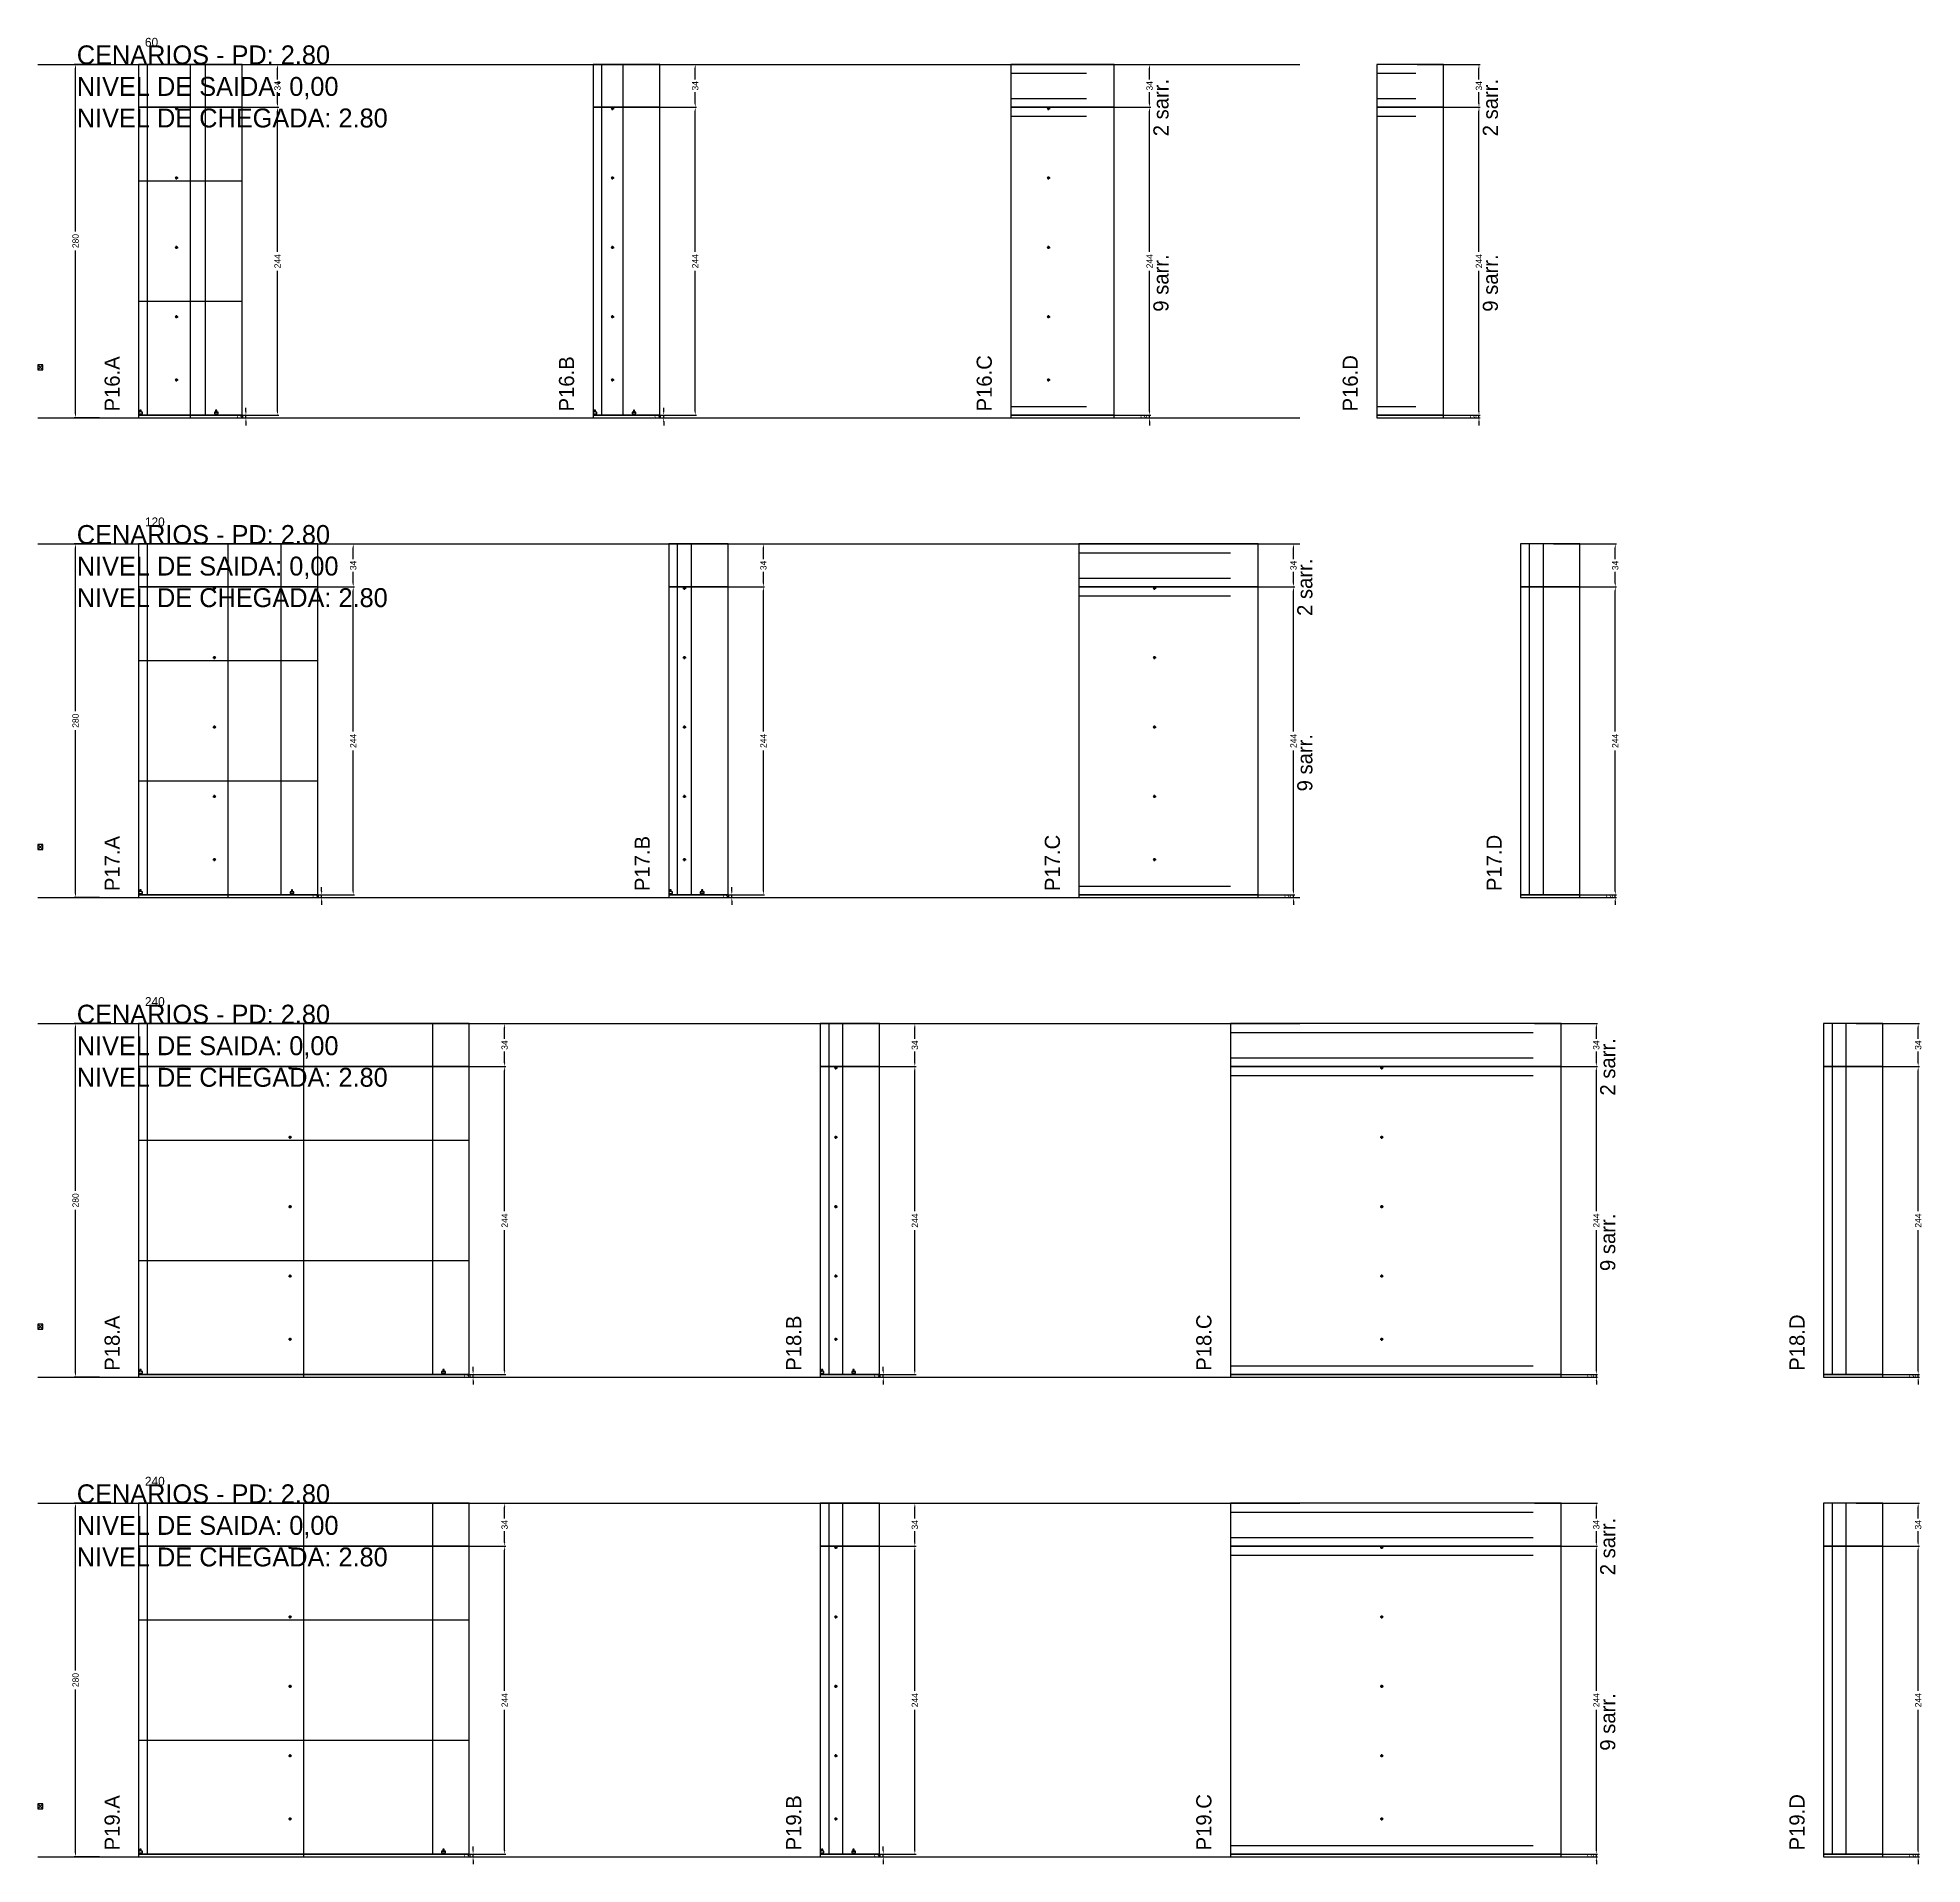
# Model space of a CAD drawing. Header units: centimetres. Extents: x -10500 to 4299, y -38766 to 295.
# Drawn here: x -7000 to -5507, y -7226 to -5779 of the extents above; entities that cross this region are included whole.
import ezdxf

# ---------------------------------------------------------------- set-up
doc = ezdxf.new("R2010")
doc.units = ezdxf.units.CM
doc.linetypes.add('DASHED', pattern=[2, -2])
for name, color, linetype in [('COTA', 241, 'Continuous'), ('COTAS FURACAO', 16, 'Continuous'), ('Madeira', 30, 'Continuous'), ('NOMENCLATURA', 7, 'Continuous'), ('Nível', 160, 'Continuous'), ('Painéis', 200, 'Continuous'), ('Perfil Metálico', 150, 'Continuous'), ('SARR_2.2x7', 40, 'Continuous'), ('texto', 7, 'Continuous')]:
    doc.layers.add(name, color=color, linetype=linetype)
doc.dimstyles.new('PAINEL-NOVA', dxfattribs={"dimtxt": 5, "dimasz": 3, "dimexe": 1, "dimexo": 1, "dimgap": 1, "dimtad": 1, "dimcen": 2.5, "dimazin": 3, "dimtfac": 1, "dimtmove": 0, "dimatfit": 3})

# ---------------------------------------------------------------- blocks, each defined once
blk = doc.blocks.new('_CLOSEDFILLED')
at = {"color": 0, "linetype": 'BYBLOCK'}
blk.add_solid([(-1, 0.16), (0, 0), (-1, -0.16)], dxfattribs=at)
blk = doc.blocks.new('*D439')
for p, q in [((-6951, -5800), (-6971, -5800)), ((-6970, -5932.5), (-6970, -5803)), ((-6970, -6077), (-6970, -5947.5)), ((-6951, -6080), (-6971, -6080))]:
    blk.add_line(p, q)
at = {"layer": 'Defpoints'}
for p in [(-6950, -5800), (-6970, -6080), (-6950, -6080)]:
    blk.add_point(p, dxfattribs=at)
at = {"layer": 'COTA', "xscale": 3, "yscale": 3}
for p, rotation in [((-6970, -5800), 90), ((-6970, -6080), 270)]:
    blk.add_blockref('_CLOSEDFILLED', p, dxfattribs=dict(at, rotation=rotation))
at = {"layer": 'COTA', "insert": (-6970, -5940), "char_height": 5, "attachment_point": 5, "rotation": 90}
blk.add_mtext('280', dxfattribs=at)
blk = doc.blocks.new('MULDURA')
at = {"layer": 'Paineis'}
for p, q in [((0, 0), (4, 4)), ((4, 0), (0, 4))]:
    blk.add_line(p, q, dxfattribs=at)
blk.add_lwpolyline([(0, 0), (4, 0), (4, 4), (0, 4)], close=True, dxfattribs=at)
blk = doc.blocks.new('*D441')
for p, q in [((-6859, -5834), (-6809, -5834)), ((-6810, -5948.5), (-6810, -5837)), ((-6810, -6075), (-6810, -5963.5)), ((-6859, -6078), (-6809, -6078))]:
    blk.add_line(p, q)
at = {"layer": 'Defpoints'}
for p in [(-6860, -5834), (-6860, -6078), (-6810, -6078)]:
    blk.add_point(p, dxfattribs=at)
at = {"layer": 'COTA', "xscale": 3, "yscale": 3}
for p, rotation in [((-6810, -5834), 90), ((-6810, -6078), 270)]:
    blk.add_blockref('_CLOSEDFILLED', p, dxfattribs=dict(at, rotation=rotation))
at = {"layer": 'COTA', "insert": (-6810, -5956), "char_height": 5, "attachment_point": 5, "rotation": 90}
blk.add_mtext('244', dxfattribs=at)
blk = doc.blocks.new('*D442')
for p, q in [((-6859, -5800), (-6809, -5800)), ((-6810, -5812), (-6810, -5803)), ((-6810, -5831), (-6810, -5822)), ((-6859, -5834), (-6809, -5834))]:
    blk.add_line(p, q)
at = {"layer": 'Defpoints'}
for p in [(-6860, -5800), (-6860, -5834), (-6810, -5834)]:
    blk.add_point(p, dxfattribs=at)
at = {"layer": 'COTA', "xscale": 3, "yscale": 3}
for p, rotation in [((-6810, -5800), 90), ((-6810, -5834), 270)]:
    blk.add_blockref('_CLOSEDFILLED', p, dxfattribs=dict(at, rotation=rotation))
at = {"layer": 'COTA', "insert": (-6810, -5817), "char_height": 5, "attachment_point": 5, "rotation": 90}
blk.add_mtext('34', dxfattribs=at)
blk = doc.blocks.new('SLIPTEE')
at = {"layer": 'Paineis'}
blk.add_lwpolyline([(0, 0), (3, 0), (3, 1.5), (2, 1.5), (2, 3), (1, 3), (1, 1.5), (0, 1.5)], close=True, dxfattribs=at)
blk = doc.blocks.new('SLIPTDD')
at = {"layer": 'Paineis'}
blk.add_line((0, 1.5), (3, 1.5), dxfattribs=at)
blk.add_lwpolyline([(0, 0), (3, 0), (3, 1.5), (2, 1.5), (2, 3), (1, 3), (1, 1.5), (0, 1.5)], close=True, dxfattribs=at)
blk = doc.blocks.new('furacao')
at = {"layer": 'COTAS FURACAO'}
for p, q in [((-1.2, 0), (1.2, 0)), ((0, -1.2), (0, 1.2))]:
    blk.add_line(p, q, dxfattribs=at)
blk.add_circle((0, 0), 0.8, dxfattribs=at)
blk = doc.blocks.new('*D444')
for p, q in [((-6528, -5834), (-6478, -5834)), ((-6479, -5948.5), (-6479, -5837)), ((-6479, -6075), (-6479, -5963.5)), ((-6528, -6078), (-6478, -6078))]:
    blk.add_line(p, q)
at = {"layer": 'Defpoints'}
for p in [(-6529, -5834), (-6529, -6078), (-6479, -6078)]:
    blk.add_point(p, dxfattribs=at)
at = {"layer": 'COTA', "xscale": 3, "yscale": 3}
for p, rotation in [((-6479, -5834), 90), ((-6479, -6078), 270)]:
    blk.add_blockref('_CLOSEDFILLED', p, dxfattribs=dict(at, rotation=rotation))
at = {"layer": 'COTA', "insert": (-6479, -5956), "char_height": 5, "attachment_point": 5, "rotation": 90}
blk.add_mtext('244', dxfattribs=at)
blk = doc.blocks.new('*D445')
for p, q in [((-6528, -5800), (-6478, -5800)), ((-6479, -5812), (-6479, -5803)), ((-6479, -5831), (-6479, -5822)), ((-6528, -5834), (-6478, -5834))]:
    blk.add_line(p, q)
at = {"layer": 'Defpoints'}
for p in [(-6529, -5800), (-6529, -5834), (-6479, -5834)]:
    blk.add_point(p, dxfattribs=at)
at = {"layer": 'COTA', "xscale": 3, "yscale": 3}
for p, rotation in [((-6479, -5800), 90), ((-6479, -5834), 270)]:
    blk.add_blockref('_CLOSEDFILLED', p, dxfattribs=dict(at, rotation=rotation))
at = {"layer": 'COTA', "insert": (-6479, -5817), "char_height": 5, "attachment_point": 5, "rotation": 90}
blk.add_mtext('34', dxfattribs=at)
blk = doc.blocks.new('*D447')
for p, q in [((-6168, -5834), (-6118, -5834)), ((-6119, -5948.5), (-6119, -5837)), ((-6119, -6075), (-6119, -5963.5)), ((-6168, -6078), (-6118, -6078))]:
    blk.add_line(p, q)
at = {"layer": 'Defpoints'}
for p in [(-6169, -5834), (-6169, -6078), (-6119, -6078)]:
    blk.add_point(p, dxfattribs=at)
at = {"layer": 'COTA', "xscale": 3, "yscale": 3}
for p, rotation in [((-6119, -5834), 90), ((-6119, -6078), 270)]:
    blk.add_blockref('_CLOSEDFILLED', p, dxfattribs=dict(at, rotation=rotation))
at = {"layer": 'COTA', "insert": (-6119, -5956), "char_height": 5, "attachment_point": 5, "rotation": 90}
blk.add_mtext('244', dxfattribs=at)
blk = doc.blocks.new('*D448')
for p, q in [((-6168, -5800), (-6118, -5800)), ((-6119, -5812), (-6119, -5803)), ((-6119, -5831), (-6119, -5822)), ((-6168, -5834), (-6118, -5834))]:
    blk.add_line(p, q)
at = {"layer": 'Defpoints'}
for p in [(-6169, -5800), (-6169, -5834), (-6119, -5834)]:
    blk.add_point(p, dxfattribs=at)
at = {"layer": 'COTA', "xscale": 3, "yscale": 3}
for p, rotation in [((-6119, -5800), 90), ((-6119, -5834), 270)]:
    blk.add_blockref('_CLOSEDFILLED', p, dxfattribs=dict(at, rotation=rotation))
at = {"layer": 'COTA', "insert": (-6119, -5817), "char_height": 5, "attachment_point": 5, "rotation": 90}
blk.add_mtext('34', dxfattribs=at)
blk = doc.blocks.new('*D450')
for p, q in [((-5907, -5834), (-5857, -5834)), ((-5858, -5948.5), (-5858, -5837)), ((-5858, -6075), (-5858, -5963.5)), ((-5907, -6078), (-5857, -6078))]:
    blk.add_line(p, q)
at = {"layer": 'Defpoints'}
for p in [(-5908, -5834), (-5908, -6078), (-5858, -6078)]:
    blk.add_point(p, dxfattribs=at)
at = {"layer": 'COTA', "xscale": 3, "yscale": 3}
for p, rotation in [((-5858, -5834), 90), ((-5858, -6078), 270)]:
    blk.add_blockref('_CLOSEDFILLED', p, dxfattribs=dict(at, rotation=rotation))
at = {"layer": 'COTA', "insert": (-5858, -5956), "char_height": 5, "attachment_point": 5, "rotation": 90}
blk.add_mtext('244', dxfattribs=at)
blk = doc.blocks.new('*D451')
for p, q in [((-5907, -5800), (-5857, -5800)), ((-5858, -5812), (-5858, -5803)), ((-5858, -5831), (-5858, -5822)), ((-5907, -5834), (-5857, -5834))]:
    blk.add_line(p, q)
at = {"layer": 'Defpoints'}
for p in [(-5908, -5800), (-5908, -5834), (-5858, -5834)]:
    blk.add_point(p, dxfattribs=at)
at = {"layer": 'COTA', "xscale": 3, "yscale": 3}
for p, rotation in [((-5858, -5800), 90), ((-5858, -5834), 270)]:
    blk.add_blockref('_CLOSEDFILLED', p, dxfattribs=dict(at, rotation=rotation))
at = {"layer": 'COTA', "insert": (-5858, -5817), "char_height": 5, "attachment_point": 5, "rotation": 90}
blk.add_mtext('34', dxfattribs=at)
blk = doc.blocks.new('*D473')
for p, q in [((-6951, -6180), (-6971, -6180)), ((-6970, -6312.5), (-6970, -6183)), ((-6970, -6457), (-6970, -6327.5)), ((-6951, -6460), (-6971, -6460))]:
    blk.add_line(p, q)
at = {"layer": 'Defpoints'}
for p in [(-6950, -6180), (-6970, -6460), (-6950, -6460)]:
    blk.add_point(p, dxfattribs=at)
at = {"layer": 'COTA', "xscale": 3, "yscale": 3}
for p, rotation in [((-6970, -6180), 90), ((-6970, -6460), 270)]:
    blk.add_blockref('_CLOSEDFILLED', p, dxfattribs=dict(at, rotation=rotation))
at = {"layer": 'COTA', "insert": (-6970, -6320), "char_height": 5, "attachment_point": 5, "rotation": 90}
blk.add_mtext('280', dxfattribs=at)
blk = doc.blocks.new('*D475')
for p, q in [((-6799, -6214), (-6749, -6214)), ((-6750, -6328.5), (-6750, -6217)), ((-6750, -6455), (-6750, -6343.5)), ((-6799, -6458), (-6749, -6458))]:
    blk.add_line(p, q)
at = {"layer": 'Defpoints'}
for p in [(-6800, -6214), (-6800, -6458), (-6750, -6458)]:
    blk.add_point(p, dxfattribs=at)
at = {"layer": 'COTA', "xscale": 3, "yscale": 3}
for p, rotation in [((-6750, -6214), 90), ((-6750, -6458), 270)]:
    blk.add_blockref('_CLOSEDFILLED', p, dxfattribs=dict(at, rotation=rotation))
at = {"layer": 'COTA', "insert": (-6750, -6336), "char_height": 5, "attachment_point": 5, "rotation": 90}
blk.add_mtext('244', dxfattribs=at)
blk = doc.blocks.new('*D476')
for p, q in [((-6799, -6180), (-6749, -6180)), ((-6750, -6192), (-6750, -6183)), ((-6750, -6211), (-6750, -6202)), ((-6799, -6214), (-6749, -6214))]:
    blk.add_line(p, q)
at = {"layer": 'Defpoints'}
for p in [(-6800, -6180), (-6800, -6214), (-6750, -6214)]:
    blk.add_point(p, dxfattribs=at)
at = {"layer": 'COTA', "xscale": 3, "yscale": 3}
for p, rotation in [((-6750, -6180), 90), ((-6750, -6214), 270)]:
    blk.add_blockref('_CLOSEDFILLED', p, dxfattribs=dict(at, rotation=rotation))
at = {"layer": 'COTA', "insert": (-6750, -6197), "char_height": 5, "attachment_point": 5, "rotation": 90}
blk.add_mtext('34', dxfattribs=at)
blk = doc.blocks.new('*D478')
for p, q in [((-6474, -6214), (-6424, -6214)), ((-6425, -6328.5), (-6425, -6217)), ((-6425, -6455), (-6425, -6343.5)), ((-6474, -6458), (-6424, -6458))]:
    blk.add_line(p, q)
at = {"layer": 'Defpoints'}
for p in [(-6475, -6214), (-6475, -6458), (-6425, -6458)]:
    blk.add_point(p, dxfattribs=at)
at = {"layer": 'COTA', "xscale": 3, "yscale": 3}
for p, rotation in [((-6425, -6214), 90), ((-6425, -6458), 270)]:
    blk.add_blockref('_CLOSEDFILLED', p, dxfattribs=dict(at, rotation=rotation))
at = {"layer": 'COTA', "insert": (-6425, -6336), "char_height": 5, "attachment_point": 5, "rotation": 90}
blk.add_mtext('244', dxfattribs=at)
blk = doc.blocks.new('*D479')
for p, q in [((-6474, -6180), (-6424, -6180)), ((-6425, -6192), (-6425, -6183)), ((-6425, -6211), (-6425, -6202)), ((-6474, -6214), (-6424, -6214))]:
    blk.add_line(p, q)
at = {"layer": 'Defpoints'}
for p in [(-6475, -6180), (-6475, -6214), (-6425, -6214)]:
    blk.add_point(p, dxfattribs=at)
at = {"layer": 'COTA', "xscale": 3, "yscale": 3}
for p, rotation in [((-6425, -6180), 90), ((-6425, -6214), 270)]:
    blk.add_blockref('_CLOSEDFILLED', p, dxfattribs=dict(at, rotation=rotation))
at = {"layer": 'COTA', "insert": (-6425, -6197), "char_height": 5, "attachment_point": 5, "rotation": 90}
blk.add_mtext('34', dxfattribs=at)
blk = doc.blocks.new('*D481')
for p, q in [((-6054, -6214), (-6004, -6214)), ((-6005, -6328.5), (-6005, -6217)), ((-6005, -6455), (-6005, -6343.5)), ((-6054, -6458), (-6004, -6458))]:
    blk.add_line(p, q)
at = {"layer": 'Defpoints'}
for p in [(-6055, -6214), (-6055, -6458), (-6005, -6458)]:
    blk.add_point(p, dxfattribs=at)
at = {"layer": 'COTA', "xscale": 3, "yscale": 3}
for p, rotation in [((-6005, -6214), 90), ((-6005, -6458), 270)]:
    blk.add_blockref('_CLOSEDFILLED', p, dxfattribs=dict(at, rotation=rotation))
at = {"layer": 'COTA', "insert": (-6005, -6336), "char_height": 5, "attachment_point": 5, "rotation": 90}
blk.add_mtext('244', dxfattribs=at)
blk = doc.blocks.new('*D482')
for p, q in [((-6054, -6180), (-6004, -6180)), ((-6005, -6192), (-6005, -6183)), ((-6005, -6211), (-6005, -6202)), ((-6054, -6214), (-6004, -6214))]:
    blk.add_line(p, q)
at = {"layer": 'Defpoints'}
for p in [(-6055, -6180), (-6055, -6214), (-6005, -6214)]:
    blk.add_point(p, dxfattribs=at)
at = {"layer": 'COTA', "xscale": 3, "yscale": 3}
for p, rotation in [((-6005, -6180), 90), ((-6005, -6214), 270)]:
    blk.add_blockref('_CLOSEDFILLED', p, dxfattribs=dict(at, rotation=rotation))
at = {"layer": 'COTA', "insert": (-6005, -6197), "char_height": 5, "attachment_point": 5, "rotation": 90}
blk.add_mtext('34', dxfattribs=at)
blk = doc.blocks.new('*D484')
for p, q in [((-5799, -6214), (-5749, -6214)), ((-5750, -6328.5), (-5750, -6217)), ((-5750, -6455), (-5750, -6343.5)), ((-5799, -6458), (-5749, -6458))]:
    blk.add_line(p, q)
at = {"layer": 'Defpoints'}
for p in [(-5800, -6214), (-5800, -6458), (-5750, -6458)]:
    blk.add_point(p, dxfattribs=at)
at = {"layer": 'COTA', "xscale": 3, "yscale": 3}
for p, rotation in [((-5750, -6214), 90), ((-5750, -6458), 270)]:
    blk.add_blockref('_CLOSEDFILLED', p, dxfattribs=dict(at, rotation=rotation))
at = {"layer": 'COTA', "insert": (-5750, -6336), "char_height": 5, "attachment_point": 5, "rotation": 90}
blk.add_mtext('244', dxfattribs=at)
blk = doc.blocks.new('*D485')
for p, q in [((-5799, -6180), (-5749, -6180)), ((-5750, -6192), (-5750, -6183)), ((-5750, -6211), (-5750, -6202)), ((-5799, -6214), (-5749, -6214))]:
    blk.add_line(p, q)
at = {"layer": 'Defpoints'}
for p in [(-5800, -6180), (-5800, -6214), (-5750, -6214)]:
    blk.add_point(p, dxfattribs=at)
at = {"layer": 'COTA', "xscale": 3, "yscale": 3}
for p, rotation in [((-5750, -6180), 90), ((-5750, -6214), 270)]:
    blk.add_blockref('_CLOSEDFILLED', p, dxfattribs=dict(at, rotation=rotation))
at = {"layer": 'COTA', "insert": (-5750, -6197), "char_height": 5, "attachment_point": 5, "rotation": 90}
blk.add_mtext('34', dxfattribs=at)
blk = doc.blocks.new('*D507')
for p, q in [((-6951, -6560), (-6971, -6560)), ((-6970, -6692.5), (-6970, -6563)), ((-6970, -6837), (-6970, -6707.5)), ((-6951, -6840), (-6971, -6840))]:
    blk.add_line(p, q)
at = {"layer": 'Defpoints'}
for p in [(-6950, -6560), (-6970, -6840), (-6950, -6840)]:
    blk.add_point(p, dxfattribs=at)
at = {"layer": 'COTA', "xscale": 3, "yscale": 3}
for p, rotation in [((-6970, -6560), 90), ((-6970, -6840), 270)]:
    blk.add_blockref('_CLOSEDFILLED', p, dxfattribs=dict(at, rotation=rotation))
at = {"layer": 'COTA', "insert": (-6970, -6700), "char_height": 5, "attachment_point": 5, "rotation": 90}
blk.add_mtext('280', dxfattribs=at)
blk = doc.blocks.new('*D509')
for p, q in [((-6679, -6594), (-6629, -6594)), ((-6630, -6708.5), (-6630, -6597)), ((-6630, -6835), (-6630, -6723.5)), ((-6679, -6838), (-6629, -6838))]:
    blk.add_line(p, q)
at = {"layer": 'Defpoints'}
for p in [(-6680, -6594), (-6680, -6838), (-6630, -6838)]:
    blk.add_point(p, dxfattribs=at)
at = {"layer": 'COTA', "xscale": 3, "yscale": 3}
for p, rotation in [((-6630, -6594), 90), ((-6630, -6838), 270)]:
    blk.add_blockref('_CLOSEDFILLED', p, dxfattribs=dict(at, rotation=rotation))
at = {"layer": 'COTA', "insert": (-6630, -6716), "char_height": 5, "attachment_point": 5, "rotation": 90}
blk.add_mtext('244', dxfattribs=at)
blk = doc.blocks.new('*D510')
for p, q in [((-6679, -6560), (-6629, -6560)), ((-6630, -6572), (-6630, -6563)), ((-6630, -6591), (-6630, -6582)), ((-6679, -6594), (-6629, -6594))]:
    blk.add_line(p, q)
at = {"layer": 'Defpoints'}
for p in [(-6680, -6560), (-6680, -6594), (-6630, -6594)]:
    blk.add_point(p, dxfattribs=at)
at = {"layer": 'COTA', "xscale": 3, "yscale": 3}
for p, rotation in [((-6630, -6560), 90), ((-6630, -6594), 270)]:
    blk.add_blockref('_CLOSEDFILLED', p, dxfattribs=dict(at, rotation=rotation))
at = {"layer": 'COTA', "insert": (-6630, -6577), "char_height": 5, "attachment_point": 5, "rotation": 90}
blk.add_mtext('34', dxfattribs=at)
blk = doc.blocks.new('*D512')
for p, q in [((-6354, -6594), (-6304, -6594)), ((-6305, -6708.5), (-6305, -6597)), ((-6305, -6835), (-6305, -6723.5)), ((-6354, -6838), (-6304, -6838))]:
    blk.add_line(p, q)
at = {"layer": 'Defpoints'}
for p in [(-6355, -6594), (-6355, -6838), (-6305, -6838)]:
    blk.add_point(p, dxfattribs=at)
at = {"layer": 'COTA', "xscale": 3, "yscale": 3}
for p, rotation in [((-6305, -6594), 90), ((-6305, -6838), 270)]:
    blk.add_blockref('_CLOSEDFILLED', p, dxfattribs=dict(at, rotation=rotation))
at = {"layer": 'COTA', "insert": (-6305, -6716), "char_height": 5, "attachment_point": 5, "rotation": 90}
blk.add_mtext('244', dxfattribs=at)
blk = doc.blocks.new('*D513')
for p, q in [((-6354, -6560), (-6304, -6560)), ((-6305, -6572), (-6305, -6563)), ((-6305, -6591), (-6305, -6582)), ((-6354, -6594), (-6304, -6594))]:
    blk.add_line(p, q)
at = {"layer": 'Defpoints'}
for p in [(-6355, -6560), (-6355, -6594), (-6305, -6594)]:
    blk.add_point(p, dxfattribs=at)
at = {"layer": 'COTA', "xscale": 3, "yscale": 3}
for p, rotation in [((-6305, -6560), 90), ((-6305, -6594), 270)]:
    blk.add_blockref('_CLOSEDFILLED', p, dxfattribs=dict(at, rotation=rotation))
at = {"layer": 'COTA', "insert": (-6305, -6577), "char_height": 5, "attachment_point": 5, "rotation": 90}
blk.add_mtext('34', dxfattribs=at)
blk = doc.blocks.new('*D515')
for p, q in [((-5814, -6594), (-5764, -6594)), ((-5765, -6708.5), (-5765, -6597)), ((-5765, -6835), (-5765, -6723.5)), ((-5814, -6838), (-5764, -6838))]:
    blk.add_line(p, q)
at = {"layer": 'Defpoints'}
for p in [(-5815, -6594), (-5815, -6838), (-5765, -6838)]:
    blk.add_point(p, dxfattribs=at)
at = {"layer": 'COTA', "xscale": 3, "yscale": 3}
for p, rotation in [((-5765, -6594), 90), ((-5765, -6838), 270)]:
    blk.add_blockref('_CLOSEDFILLED', p, dxfattribs=dict(at, rotation=rotation))
at = {"layer": 'COTA', "insert": (-5765, -6716), "char_height": 5, "attachment_point": 5, "rotation": 90}
blk.add_mtext('244', dxfattribs=at)
blk = doc.blocks.new('*D516')
for p, q in [((-5814, -6560), (-5764, -6560)), ((-5765, -6572), (-5765, -6563)), ((-5765, -6591), (-5765, -6582)), ((-5814, -6594), (-5764, -6594))]:
    blk.add_line(p, q)
at = {"layer": 'Defpoints'}
for p in [(-5815, -6560), (-5815, -6594), (-5765, -6594)]:
    blk.add_point(p, dxfattribs=at)
at = {"layer": 'COTA', "xscale": 3, "yscale": 3}
for p, rotation in [((-5765, -6560), 90), ((-5765, -6594), 270)]:
    blk.add_blockref('_CLOSEDFILLED', p, dxfattribs=dict(at, rotation=rotation))
at = {"layer": 'COTA', "insert": (-5765, -6577), "char_height": 5, "attachment_point": 5, "rotation": 90}
blk.add_mtext('34', dxfattribs=at)
blk = doc.blocks.new('*D518')
for p, q in [((-5559, -6594), (-5509, -6594)), ((-5510, -6708.5), (-5510, -6597)), ((-5510, -6835), (-5510, -6723.5)), ((-5559, -6838), (-5509, -6838))]:
    blk.add_line(p, q)
at = {"layer": 'Defpoints'}
for p in [(-5560, -6594), (-5560, -6838), (-5510, -6838)]:
    blk.add_point(p, dxfattribs=at)
at = {"layer": 'COTA', "xscale": 3, "yscale": 3}
for p, rotation in [((-5510, -6594), 90), ((-5510, -6838), 270)]:
    blk.add_blockref('_CLOSEDFILLED', p, dxfattribs=dict(at, rotation=rotation))
at = {"layer": 'COTA', "insert": (-5510, -6716), "char_height": 5, "attachment_point": 5, "rotation": 90}
blk.add_mtext('244', dxfattribs=at)
blk = doc.blocks.new('*D519')
for p, q in [((-5559, -6560), (-5509, -6560)), ((-5510, -6572), (-5510, -6563)), ((-5510, -6591), (-5510, -6582)), ((-5559, -6594), (-5509, -6594))]:
    blk.add_line(p, q)
at = {"layer": 'Defpoints'}
for p in [(-5560, -6560), (-5560, -6594), (-5510, -6594)]:
    blk.add_point(p, dxfattribs=at)
at = {"layer": 'COTA', "xscale": 3, "yscale": 3}
for p, rotation in [((-5510, -6560), 90), ((-5510, -6594), 270)]:
    blk.add_blockref('_CLOSEDFILLED', p, dxfattribs=dict(at, rotation=rotation))
at = {"layer": 'COTA', "insert": (-5510, -6577), "char_height": 5, "attachment_point": 5, "rotation": 90}
blk.add_mtext('34', dxfattribs=at)
blk = doc.blocks.new('*D533')
for p, q in [((-6951, -6940), (-6971, -6940)), ((-6970, -7072.5), (-6970, -6943)), ((-6970, -7217), (-6970, -7087.5)), ((-6951, -7220), (-6971, -7220))]:
    blk.add_line(p, q)
at = {"layer": 'Defpoints'}
for p in [(-6950, -6940), (-6970, -7220), (-6950, -7220)]:
    blk.add_point(p, dxfattribs=at)
at = {"layer": 'COTA', "xscale": 3, "yscale": 3}
for p, rotation in [((-6970, -6940), 90), ((-6970, -7220), 270)]:
    blk.add_blockref('_CLOSEDFILLED', p, dxfattribs=dict(at, rotation=rotation))
at = {"layer": 'COTA', "insert": (-6970, -7080), "char_height": 5, "attachment_point": 5, "rotation": 90}
blk.add_mtext('280', dxfattribs=at)
blk = doc.blocks.new('*D535')
for p, q in [((-6679, -6974), (-6629, -6974)), ((-6630, -7088.5), (-6630, -6977)), ((-6630, -7215), (-6630, -7103.5)), ((-6679, -7218), (-6629, -7218))]:
    blk.add_line(p, q)
at = {"layer": 'Defpoints'}
for p in [(-6680, -6974), (-6680, -7218), (-6630, -7218)]:
    blk.add_point(p, dxfattribs=at)
at = {"layer": 'COTA', "xscale": 3, "yscale": 3}
for p, rotation in [((-6630, -6974), 90), ((-6630, -7218), 270)]:
    blk.add_blockref('_CLOSEDFILLED', p, dxfattribs=dict(at, rotation=rotation))
at = {"layer": 'COTA', "insert": (-6630, -7096), "char_height": 5, "attachment_point": 5, "rotation": 90}
blk.add_mtext('244', dxfattribs=at)
blk = doc.blocks.new('*D536')
for p, q in [((-6679, -6940), (-6629, -6940)), ((-6630, -6952), (-6630, -6943)), ((-6630, -6971), (-6630, -6962)), ((-6679, -6974), (-6629, -6974))]:
    blk.add_line(p, q)
at = {"layer": 'Defpoints'}
for p in [(-6680, -6940), (-6680, -6974), (-6630, -6974)]:
    blk.add_point(p, dxfattribs=at)
at = {"layer": 'COTA', "xscale": 3, "yscale": 3}
for p, rotation in [((-6630, -6940), 90), ((-6630, -6974), 270)]:
    blk.add_blockref('_CLOSEDFILLED', p, dxfattribs=dict(at, rotation=rotation))
at = {"layer": 'COTA', "insert": (-6630, -6957), "char_height": 5, "attachment_point": 5, "rotation": 90}
blk.add_mtext('34', dxfattribs=at)
blk = doc.blocks.new('*D538')
for p, q in [((-6354, -6974), (-6304, -6974)), ((-6305, -7088.5), (-6305, -6977)), ((-6305, -7215), (-6305, -7103.5)), ((-6354, -7218), (-6304, -7218))]:
    blk.add_line(p, q)
at = {"layer": 'Defpoints'}
for p in [(-6355, -6974), (-6355, -7218), (-6305, -7218)]:
    blk.add_point(p, dxfattribs=at)
at = {"layer": 'COTA', "xscale": 3, "yscale": 3}
for p, rotation in [((-6305, -6974), 90), ((-6305, -7218), 270)]:
    blk.add_blockref('_CLOSEDFILLED', p, dxfattribs=dict(at, rotation=rotation))
at = {"layer": 'COTA', "insert": (-6305, -7096), "char_height": 5, "attachment_point": 5, "rotation": 90}
blk.add_mtext('244', dxfattribs=at)
blk = doc.blocks.new('*D539')
for p, q in [((-6354, -6940), (-6304, -6940)), ((-6305, -6952), (-6305, -6943)), ((-6305, -6971), (-6305, -6962)), ((-6354, -6974), (-6304, -6974))]:
    blk.add_line(p, q)
at = {"layer": 'Defpoints'}
for p in [(-6355, -6940), (-6355, -6974), (-6305, -6974)]:
    blk.add_point(p, dxfattribs=at)
at = {"layer": 'COTA', "xscale": 3, "yscale": 3}
for p, rotation in [((-6305, -6940), 90), ((-6305, -6974), 270)]:
    blk.add_blockref('_CLOSEDFILLED', p, dxfattribs=dict(at, rotation=rotation))
at = {"layer": 'COTA', "insert": (-6305, -6957), "char_height": 5, "attachment_point": 5, "rotation": 90}
blk.add_mtext('34', dxfattribs=at)
blk = doc.blocks.new('*D541')
for p, q in [((-5814, -6974), (-5764, -6974)), ((-5765, -7088.5), (-5765, -6977)), ((-5765, -7215), (-5765, -7103.5)), ((-5814, -7218), (-5764, -7218))]:
    blk.add_line(p, q)
at = {"layer": 'Defpoints'}
for p in [(-5815, -6974), (-5815, -7218), (-5765, -7218)]:
    blk.add_point(p, dxfattribs=at)
at = {"layer": 'COTA', "xscale": 3, "yscale": 3}
for p, rotation in [((-5765, -6974), 90), ((-5765, -7218), 270)]:
    blk.add_blockref('_CLOSEDFILLED', p, dxfattribs=dict(at, rotation=rotation))
at = {"layer": 'COTA', "insert": (-5765, -7096), "char_height": 5, "attachment_point": 5, "rotation": 90}
blk.add_mtext('244', dxfattribs=at)
blk = doc.blocks.new('*D542')
for p, q in [((-5814, -6940), (-5764, -6940)), ((-5765, -6952), (-5765, -6943)), ((-5765, -6971), (-5765, -6962)), ((-5814, -6974), (-5764, -6974))]:
    blk.add_line(p, q)
at = {"layer": 'Defpoints'}
for p in [(-5815, -6940), (-5815, -6974), (-5765, -6974)]:
    blk.add_point(p, dxfattribs=at)
at = {"layer": 'COTA', "xscale": 3, "yscale": 3}
for p, rotation in [((-5765, -6940), 90), ((-5765, -6974), 270)]:
    blk.add_blockref('_CLOSEDFILLED', p, dxfattribs=dict(at, rotation=rotation))
at = {"layer": 'COTA', "insert": (-5765, -6957), "char_height": 5, "attachment_point": 5, "rotation": 90}
blk.add_mtext('34', dxfattribs=at)
blk = doc.blocks.new('*D544')
for p, q in [((-5559, -6974), (-5509, -6974)), ((-5510, -7088.5), (-5510, -6977)), ((-5510, -7215), (-5510, -7103.5)), ((-5559, -7218), (-5509, -7218))]:
    blk.add_line(p, q)
at = {"layer": 'Defpoints'}
for p in [(-5560, -6974), (-5560, -7218), (-5510, -7218)]:
    blk.add_point(p, dxfattribs=at)
at = {"layer": 'COTA', "xscale": 3, "yscale": 3}
for p, rotation in [((-5510, -6974), 90), ((-5510, -7218), 270)]:
    blk.add_blockref('_CLOSEDFILLED', p, dxfattribs=dict(at, rotation=rotation))
at = {"layer": 'COTA', "insert": (-5510, -7096), "char_height": 5, "attachment_point": 5, "rotation": 90}
blk.add_mtext('244', dxfattribs=at)
blk = doc.blocks.new('*D545')
for p, q in [((-5559, -6940), (-5509, -6940)), ((-5510, -6952), (-5510, -6943)), ((-5510, -6971), (-5510, -6962)), ((-5559, -6974), (-5509, -6974))]:
    blk.add_line(p, q)
at = {"layer": 'Defpoints'}
for p in [(-5560, -6940), (-5560, -6974), (-5510, -6974)]:
    blk.add_point(p, dxfattribs=at)
at = {"layer": 'COTA', "xscale": 3, "yscale": 3}
for p, rotation in [((-5510, -6940), 90), ((-5510, -6974), 270)]:
    blk.add_blockref('_CLOSEDFILLED', p, dxfattribs=dict(at, rotation=rotation))
at = {"layer": 'COTA', "insert": (-5510, -6957), "char_height": 5, "attachment_point": 5, "rotation": 90}
blk.add_mtext('34', dxfattribs=at)

msp = doc.modelspace()

# ---------------------------------------------------------------- linework, layer by layer
at = {"layer": 'Madeira'}
for points in [[(-6920, -5892.4), (-6838, -5892.4)], [(-6920, -5987.6), (-6838, -5987.6)], [(-6920, -6272.4), (-6778, -6272.4)], [(-6920, -6367.6), (-6778, -6367.6)], [(-6920, -6652.4), (-6658, -6652.4)], [(-6920, -6747.6), (-6658, -6747.6)], [(-6920, -7032.4), (-6658, -7032.4)], [(-6920, -7127.6), (-6658, -7127.6)]]:
    msp.add_lwpolyline(points, dxfattribs=at)
at = {"layer": 'Nível', "linetype": 'DASHED'}
for points in [[(-7000, -5800), (-6000, -5800)], [(-7000, -6080), (-6000, -6080)], [(-7000, -6180), (-6000, -6180)], [(-7000, -6460), (-6000, -6460)], [(-7000, -6560), (-6000, -6560)], [(-7000, -6840), (-6000, -6840)], [(-7000, -6940), (-6000, -6940)], [(-7000, -7220), (-6000, -7220)]]:
    msp.add_lwpolyline(points, dxfattribs=at)
at = {"layer": 'Painéis'}
for points in [[(-6920, -5834), (-6838, -5834), (-6838, -5800), (-6920, -5800)], [(-6920, -6080), (-6838, -6080), (-6838, -5800), (-6920, -5800)], [(-6560, -5834), (-6507, -5834), (-6507, -5800), (-6560, -5800)], [(-6229, -5834), (-6147, -5834), (-6147, -5800), (-6229, -5800)], [(-5939, -5834), (-5886, -5834), (-5886, -5800), (-5939, -5800)], [(-6920, -6078), (-6838, -6078), (-6838, -5834), (-6920, -5834)], [(-6560, -6078), (-6507, -6078), (-6507, -5834), (-6560, -5834)], [(-6229, -6078), (-6147, -6078), (-6147, -5834), (-6229, -5834)], [(-5939, -6078), (-5886, -6078), (-5886, -5834), (-5939, -5834)], [(-6920, -6080), (-6838, -6080), (-6838, -6078), (-6920, -6078)], [(-6560, -6080), (-6507, -6080), (-6507, -6078), (-6560, -6078)], [(-6229, -6080), (-6147, -6080), (-6147, -6078), (-6229, -6078)], [(-5939, -6080), (-5886, -6080), (-5886, -6078), (-5939, -6078)], [(-6920, -6214), (-6778, -6214), (-6778, -6180), (-6920, -6180)], [(-6920, -6460), (-6778, -6460), (-6778, -6180), (-6920, -6180)], [(-6500, -6214), (-6453, -6214), (-6453, -6180), (-6500, -6180)], [(-6175, -6214), (-6033, -6214), (-6033, -6180), (-6175, -6180)], [(-5825, -6214), (-5778, -6214), (-5778, -6180), (-5825, -6180)], [(-6920, -6458), (-6778, -6458), (-6778, -6214), (-6920, -6214)], [(-6500, -6458), (-6453, -6458), (-6453, -6214), (-6500, -6214)], [(-6175, -6458), (-6033, -6458), (-6033, -6214), (-6175, -6214)], [(-5825, -6458), (-5778, -6458), (-5778, -6214), (-5825, -6214)], [(-6920, -6460), (-6778, -6460), (-6778, -6458), (-6920, -6458)], [(-6500, -6460), (-6453, -6460), (-6453, -6458), (-6500, -6458)], [(-6175, -6460), (-6033, -6460), (-6033, -6458), (-6175, -6458)], [(-5825, -6460), (-5778, -6460), (-5778, -6458), (-5825, -6458)], [(-6920, -6594), (-6658, -6594), (-6658, -6560), (-6920, -6560)], [(-6920, -6840), (-6658, -6840), (-6658, -6560), (-6920, -6560)], [(-6380, -6594), (-6333, -6594), (-6333, -6560), (-6380, -6560)], [(-6055, -6594), (-5793, -6594), (-5793, -6560), (-6055, -6560)], [(-5585, -6594), (-5538, -6594), (-5538, -6560), (-5585, -6560)], [(-6920, -6838), (-6658, -6838), (-6658, -6594), (-6920, -6594)], [(-6380, -6838), (-6333, -6838), (-6333, -6594), (-6380, -6594)], [(-6055, -6838), (-5793, -6838), (-5793, -6594), (-6055, -6594)], [(-5585, -6838), (-5538, -6838), (-5538, -6594), (-5585, -6594)], [(-6920, -6840), (-6658, -6840), (-6658, -6838), (-6920, -6838)], [(-6380, -6840), (-6333, -6840), (-6333, -6838), (-6380, -6838)], [(-6055, -6840), (-5793, -6840), (-5793, -6838), (-6055, -6838)], [(-5585, -6840), (-5538, -6840), (-5538, -6838), (-5585, -6838)], [(-6920, -6974), (-6658, -6974), (-6658, -6940), (-6920, -6940)], [(-6920, -7220), (-6658, -7220), (-6658, -6940), (-6920, -6940)], [(-6380, -6974), (-6333, -6974), (-6333, -6940), (-6380, -6940)], [(-6055, -6974), (-5793, -6974), (-5793, -6940), (-6055, -6940)], [(-5585, -6974), (-5538, -6974), (-5538, -6940), (-5585, -6940)], [(-6920, -7218), (-6658, -7218), (-6658, -6974), (-6920, -6974)], [(-6380, -7218), (-6333, -7218), (-6333, -6974), (-6380, -6974)], [(-6055, -7218), (-5793, -7218), (-5793, -6974), (-6055, -6974)], [(-5585, -7218), (-5538, -7218), (-5538, -6974), (-5585, -6974)], [(-6920, -7220), (-6658, -7220), (-6658, -7218), (-6920, -7218)], [(-6380, -7220), (-6333, -7220), (-6333, -7218), (-6380, -7218)], [(-6055, -7220), (-5793, -7220), (-5793, -7218), (-6055, -7218)], [(-5585, -7220), (-5538, -7220), (-5538, -7218), (-5585, -7218)]]:
    msp.add_lwpolyline(points, close=True, dxfattribs=at)
at = {"layer": 'Perfil Metálico'}
for p, q in [((-6879, -6080), (-6879, -5800)), ((-6849, -6460), (-6849, -6180)), ((-6789, -6840), (-6789, -6560)), ((-6789, -7220), (-6789, -6940))]:
    msp.add_line(p, q, dxfattribs=at)
at = {"layer": 'SARR_2.2x7'}
for points in [[(-6913, -5834), (-6913, -5800)], [(-6867, -5834), (-6867, -5800)], [(-6553, -5834), (-6553, -5800)], [(-6536, -5834), (-6536, -5800)], [(-6229, -5807), (-6169, -5807)], [(-5939, -5807), (-5908, -5807)], [(-6229, -5827), (-6169, -5827)], [(-5939, -5827), (-5908, -5827)], [(-6229, -5841), (-6169, -5841)], [(-5939, -5841), (-5908, -5841)], [(-6229, -6071), (-6169, -6071)], [(-5939, -6071), (-5908, -6071)], [(-6913, -6214), (-6913, -6180)], [(-6807, -6214), (-6807, -6180)], [(-6493, -6214), (-6493, -6180)], [(-6482, -6214), (-6482, -6180)], [(-5818, -6214), (-5818, -6180)], [(-5807, -6214), (-5807, -6180)], [(-6175, -6187), (-6055, -6187)], [(-6175, -6207), (-6055, -6207)], [(-6175, -6221), (-6055, -6221)], [(-6175, -6451), (-6055, -6451)], [(-6913, -6594), (-6913, -6560)], [(-6687, -6594), (-6687, -6560)], [(-6373, -6594), (-6373, -6560)], [(-6362, -6594), (-6362, -6560)], [(-6055, -6567), (-5815, -6567)], [(-5578, -6594), (-5578, -6560)], [(-5567, -6594), (-5567, -6560)], [(-6055, -6587), (-5815, -6587)], [(-6055, -6601), (-5815, -6601)], [(-6055, -6831), (-5815, -6831)], [(-6913, -6974), (-6913, -6940)], [(-6687, -6974), (-6687, -6940)], [(-6373, -6974), (-6373, -6940)], [(-6362, -6974), (-6362, -6940)], [(-5578, -6974), (-5578, -6940)], [(-5567, -6974), (-5567, -6940)], [(-6055, -6947), (-5815, -6947)], [(-6055, -6967), (-5815, -6967)], [(-6055, -6981), (-5815, -6981)], [(-6055, -7211), (-5815, -7211)]]:
    msp.add_lwpolyline(points, dxfattribs=at)
at = {"layer": 'SARR_2.2x7', "linetype": 'DASHED'}
for points in [[(-6913, -6078), (-6913, -5834)], [(-6867, -6078), (-6867, -5834)], [(-6553, -6078), (-6553, -5834)], [(-6536, -6078), (-6536, -5834)], [(-6913, -6458), (-6913, -6214)], [(-6807, -6458), (-6807, -6214)], [(-6493, -6458), (-6493, -6214)], [(-6482, -6458), (-6482, -6214)], [(-5818, -6458), (-5818, -6214)], [(-5807, -6458), (-5807, -6214)], [(-6913, -6838), (-6913, -6594)], [(-6687, -6838), (-6687, -6594)], [(-6373, -6838), (-6373, -6594)], [(-6362, -6838), (-6362, -6594)], [(-5578, -6838), (-5578, -6594)], [(-5567, -6838), (-5567, -6594)], [(-6913, -7218), (-6913, -6974)], [(-6687, -7218), (-6687, -6974)], [(-6373, -7218), (-6373, -6974)], [(-6362, -7218), (-6362, -6974)], [(-5578, -7218), (-5578, -6974)], [(-5567, -7218), (-5567, -6974)]]:
    msp.add_lwpolyline(points, dxfattribs=at)

# ---------------------------------------------------------------- block references
at = {"layer": 'COTA'}
for name, p in [('furacao', (-6890, -5835)), ('furacao', (-6544.5, -5835)), ('furacao', (-6199, -5835)), ('furacao', (-6890, -5890)), ('furacao', (-6544.5, -5890)), ('furacao', (-6199, -5890)), ('furacao', (-6890, -5945)), ('furacao', (-6544.5, -5945)), ('furacao', (-6199, -5945)), ('furacao', (-6890, -6000)), ('furacao', (-6544.5, -6000)), ('furacao', (-6199, -6000)), ('MULDURA', (-7000, -6042)), ('furacao', (-6890, -6050)), ('furacao', (-6544.5, -6050)), ('furacao', (-6199, -6050)), ('SLIPTEE', (-6920, -6077)), ('SLIPTDD', (-6860, -6077)), ('SLIPTEE', (-6560, -6077)), ('SLIPTDD', (-6529, -6077)), ('furacao', (-6860, -6215)), ('furacao', (-6487.5, -6215)), ('furacao', (-6115, -6215)), ('furacao', (-6860, -6270)), ('furacao', (-6487.5, -6270)), ('furacao', (-6115, -6270)), ('furacao', (-6860, -6325)), ('furacao', (-6487.5, -6325)), ('furacao', (-6115, -6325)), ('furacao', (-6860, -6380)), ('furacao', (-6487.5, -6380)), ('furacao', (-6115, -6380)), ('MULDURA', (-7000, -6422)), ('furacao', (-6860, -6430)), ('furacao', (-6487.5, -6430)), ('furacao', (-6115, -6430)), ('SLIPTEE', (-6920, -6457)), ('SLIPTDD', (-6800, -6457)), ('SLIPTEE', (-6500, -6457)), ('SLIPTDD', (-6475, -6457)), ('furacao', (-6800, -6595)), ('furacao', (-6367.5, -6595)), ('furacao', (-5935, -6595)), ('furacao', (-6800, -6650)), ('furacao', (-6367.5, -6650)), ('furacao', (-5935, -6650)), ('furacao', (-6800, -6705)), ('furacao', (-6367.5, -6705)), ('furacao', (-5935, -6705)), ('furacao', (-6800, -6760)), ('furacao', (-6367.5, -6760)), ('furacao', (-5935, -6760)), ('MULDURA', (-7000, -6802)), ('furacao', (-6800, -6810)), ('furacao', (-6367.5, -6810)), ('furacao', (-5935, -6810)), ('SLIPTEE', (-6920, -6837)), ('SLIPTDD', (-6680, -6837)), ('SLIPTEE', (-6380, -6837)), ('SLIPTDD', (-6355, -6837)), ('furacao', (-6800, -6975)), ('furacao', (-6367.5, -6975)), ('furacao', (-5935, -6975)), ('furacao', (-6800, -7030)), ('furacao', (-6367.5, -7030)), ('furacao', (-5935, -7030)), ('furacao', (-6800, -7085)), ('furacao', (-6367.5, -7085)), ('furacao', (-5935, -7085)), ('furacao', (-6800, -7140)), ('furacao', (-6367.5, -7140)), ('furacao', (-5935, -7140)), ('MULDURA', (-7000, -7182)), ('furacao', (-6800, -7190)), ('furacao', (-6367.5, -7190)), ('furacao', (-5935, -7190)), ('SLIPTEE', (-6920, -7217)), ('SLIPTDD', (-6680, -7217)), ('SLIPTEE', (-6380, -7217)), ('SLIPTDD', (-6355, -7217))]:
    msp.add_blockref(name, p, dxfattribs=at)

# ---------------------------------------------------------------- texts
at = {"layer": 'NOMENCLATURA'}
for s, p in [('CENARIOS - PD: 2.80', (-6969, -5800)), ('NIVEL DE SAIDA: 0,00', (-6969, -5825)), ('NIVEL DE CHEGADA: 2.80', (-6969, -5850)), ('CENARIOS - PD: 2.80', (-6969, -6180)), ('NIVEL DE SAIDA: 0,00', (-6969, -6205)), ('NIVEL DE CHEGADA: 2.80', (-6969, -6230)), ('CENARIOS - PD: 2.80', (-6969, -6560)), ('NIVEL DE SAIDA: 0,00', (-6969, -6585)), ('NIVEL DE CHEGADA: 2.80', (-6969, -6610)), ('CENARIOS - PD: 2.80', (-6969, -6940)), ('NIVEL DE SAIDA: 0,00', (-6969, -6965)), ('NIVEL DE CHEGADA: 2.80', (-6969, -6990))]:
    msp.add_text(s, height=15, dxfattribs=at).set_placement(p)
for s, p in [('2 sarr.', (-6104, -5857)), ('2 sarr.', (-5843, -5857)), ('9 sarr.', (-6104, -5996)), ('9 sarr.', (-5843, -5996)), ('P16.A', (-6935, -6075)), ('P16.B', (-6575, -6075)), ('P16.C', (-6244, -6075)), ('P16.D', (-5954, -6075)), ('2 sarr.', (-5990, -6237)), ('9 sarr.', (-5990, -6376)), ('P17.A', (-6935, -6455)), ('P17.B', (-6515, -6455)), ('P17.C', (-6190, -6455)), ('P17.D', (-5840, -6455)), ('2 sarr.', (-5750, -6617)), ('9 sarr.', (-5750, -6756)), ('P18.A', (-6935, -6835)), ('P18.B', (-6395, -6835)), ('P18.C', (-6070, -6835)), ('P18.D', (-5600, -6835)), ('2 sarr.', (-5750, -6997)), ('9 sarr.', (-5750, -7136)), ('P19.A', (-6935, -7215)), ('P19.B', (-6395, -7215)), ('P19.C', (-6070, -7215)), ('P19.D', (-5600, -7215))]:
    msp.add_text(s, height=12, rotation=90, dxfattribs=at).set_placement(p)
at = {"layer": 'texto'}
for s, p in [('60', (-6915, -5786)), ('120', (-6915, -6166)), ('240', (-6915, -6546)), ('240', (-6915, -6926))]:
    msp.add_text(s, height=7, dxfattribs=at).set_placement(p)

# ---------------------------------------------------------------- dimensions: what is measured, and where the dimension line sits
at = {"layer": 'COTA'}
for base, p1, p2, picture, middle in [((-6970, -6080), (-6950, -6080), (-6950, -5800), '*D439', (-6970, -5940)), ((-6810, -5834), (-6860, -5834), (-6860, -5800), '*D442', (-6810, -5817)), ((-6479, -5834), (-6529, -5834), (-6529, -5800), '*D445', (-6479, -5817)), ((-6119, -5834), (-6169, -5834), (-6169, -5800), '*D448', (-6119, -5817)), ((-5858, -5834), (-5908, -5834), (-5908, -5800), '*D451', (-5858, -5817)), ((-6810, -6078), (-6860, -6078), (-6860, -5834), '*D441', (-6810, -5956)), ((-6479, -6078), (-6529, -6078), (-6529, -5834), '*D444', (-6479, -5956)), ((-6119, -6078), (-6169, -6078), (-6169, -5834), '*D447', (-6119, -5956)), ((-5858, -6078), (-5908, -6078), (-5908, -5834), '*D450', (-5858, -5956)), ((-6970, -6460), (-6950, -6460), (-6950, -6180), '*D473', (-6970, -6320)), ((-6750, -6214), (-6800, -6214), (-6800, -6180), '*D476', (-6750, -6197)), ((-6425, -6214), (-6475, -6214), (-6475, -6180), '*D479', (-6425, -6197)), ((-6005, -6214), (-6055, -6214), (-6055, -6180), '*D482', (-6005, -6197)), ((-5750, -6214), (-5800, -6214), (-5800, -6180), '*D485', (-5750, -6197)), ((-6750, -6458), (-6800, -6458), (-6800, -6214), '*D475', (-6750, -6336)), ((-6425, -6458), (-6475, -6458), (-6475, -6214), '*D478', (-6425, -6336)), ((-6005, -6458), (-6055, -6458), (-6055, -6214), '*D481', (-6005, -6336)), ((-5750, -6458), (-5800, -6458), (-5800, -6214), '*D484', (-5750, -6336)), ((-6970, -6840), (-6950, -6840), (-6950, -6560), '*D507', (-6970, -6700)), ((-6630, -6594), (-6680, -6594), (-6680, -6560), '*D510', (-6630, -6577)), ((-6305, -6594), (-6355, -6594), (-6355, -6560), '*D513', (-6305, -6577)), ((-5765, -6594), (-5815, -6594), (-5815, -6560), '*D516', (-5765, -6577)), ((-5510, -6594), (-5560, -6594), (-5560, -6560), '*D519', (-5510, -6577)), ((-6630, -6838), (-6680, -6838), (-6680, -6594), '*D509', (-6630, -6716)), ((-6305, -6838), (-6355, -6838), (-6355, -6594), '*D512', (-6305, -6716)), ((-5765, -6838), (-5815, -6838), (-5815, -6594), '*D515', (-5765, -6716)), ((-5510, -6838), (-5560, -6838), (-5560, -6594), '*D518', (-5510, -6716)), ((-6970, -7220), (-6950, -7220), (-6950, -6940), '*D533', (-6970, -7080)), ((-6630, -6974), (-6680, -6974), (-6680, -6940), '*D536', (-6630, -6957)), ((-6305, -6974), (-6355, -6974), (-6355, -6940), '*D539', (-6305, -6957)), ((-5765, -6974), (-5815, -6974), (-5815, -6940), '*D542', (-5765, -6957)), ((-5510, -6974), (-5560, -6974), (-5560, -6940), '*D545', (-5510, -6957)), ((-6630, -7218), (-6680, -7218), (-6680, -6974), '*D535', (-6630, -7096)), ((-6305, -7218), (-6355, -7218), (-6355, -6974), '*D538', (-6305, -7096)), ((-5765, -7218), (-5815, -7218), (-5815, -6974), '*D541', (-5765, -7096)), ((-5510, -7218), (-5560, -7218), (-5560, -6974), '*D544', (-5510, -7096))]:
    dim = msp.add_linear_dim(base=base, p1=p1, p2=p2, angle=90, dimstyle='PAINEL-NOVA', dxfattribs=at)
    dim.commit()
    dim.dimension.update_dxf_attribs({"geometry": picture, "text_midpoint": middle})
for base, p1, p2 in [((-6835, -6080), (-6860, -6080), (-6860, -6078)), ((-6504, -6080), (-6529, -6080), (-6529, -6078)), ((-6119, -6080), (-6169, -6080), (-6169, -6078)), ((-5858, -6080), (-5908, -6080), (-5908, -6078)), ((-6775, -6460), (-6800, -6460), (-6800, -6458)), ((-6450, -6460), (-6475, -6460), (-6475, -6458)), ((-6005, -6460), (-6055, -6460), (-6055, -6458)), ((-5750, -6460), (-5800, -6460), (-5800, -6458)), ((-6655, -6840), (-6680, -6840), (-6680, -6838)), ((-6330, -6840), (-6355, -6840), (-6355, -6838)), ((-5765, -6840), (-5815, -6840), (-5815, -6838)), ((-5510, -6840), (-5560, -6840), (-5560, -6838)), ((-6655, -7220), (-6680, -7220), (-6680, -7218)), ((-6330, -7220), (-6355, -7220), (-6355, -7218)), ((-5765, -7220), (-5815, -7220), (-5815, -7218)), ((-5510, -7220), (-5560, -7220), (-5560, -7218))]:
    msp.add_linear_dim(base=base, p1=p1, p2=p2, angle=90, dimstyle='PAINEL-NOVA', dxfattribs=at).render()

doc.saveas('drawing.dxf')
